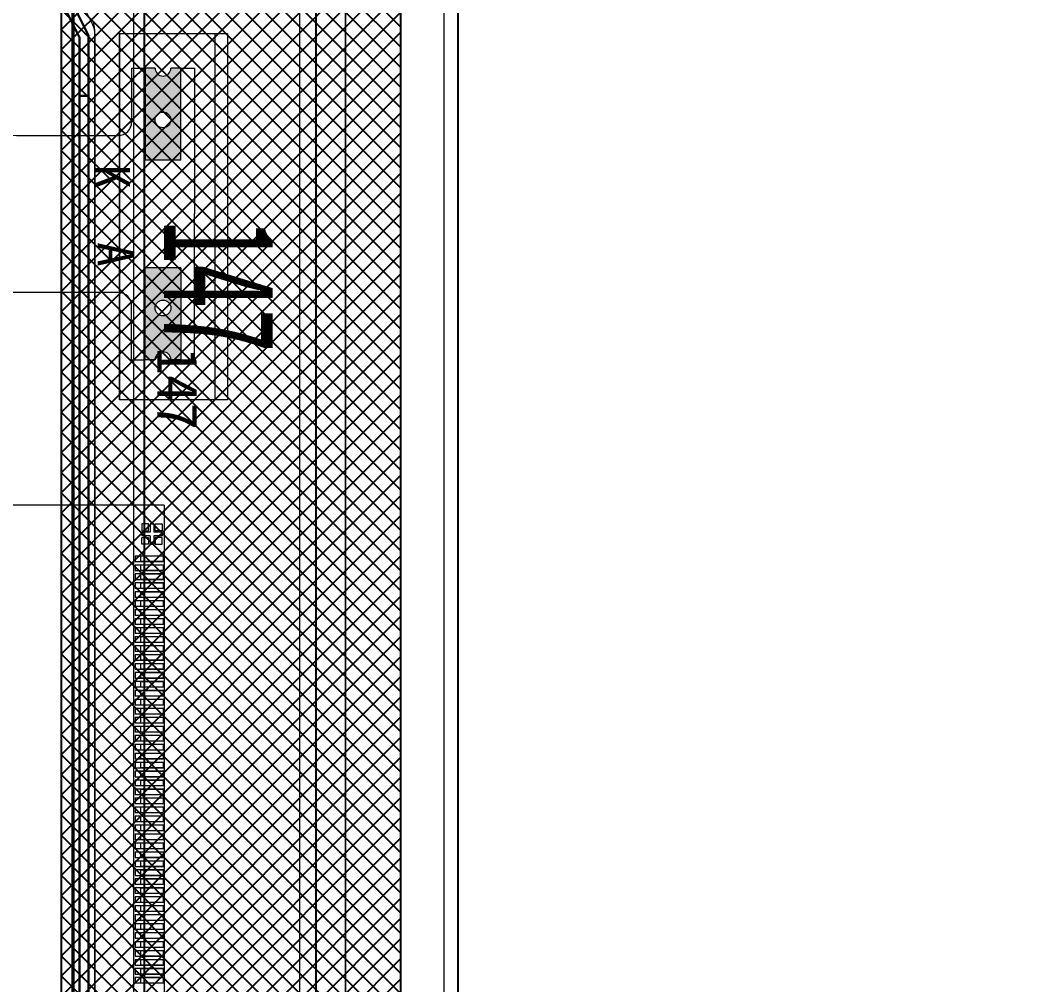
# Model space of a CAD drawing. Header units: millimetres. Extents: x 20850 to 34255, y -4073 to 3090.
# Drawn here: x 23519.35 to 23541.88, y 2556.04 to 2577.54 of the extents above; entities that cross this region are included whole.
import ezdxf

# ---------------------------------------------------------------- set-up
doc = ezdxf.new("R2010")
doc.units = ezdxf.units.MM
doc.header["$LTSCALE"] = 0.2
for name, color, linetype in [('Cover lens', 171, 'Continuous'), ('Sensor', 7, 'Continuous'), ('下铁框', 5, 'Continuous')]:
    doc.layers.add(name, color=color, linetype=linetype)
for name, color, linetype, lineweight in [('DIM（标注）', 3, 'Continuous', 0), ('FPC', 40, 'Continuous', 13), ('LCD', 1, 'Continuous', 13), ('尺寸', 3, 'Continuous', 18), ('标注', 6, 'Continuous', 18), ('胶框', 7, 'Continuous', 5)]:
    doc.layers.add(name, color=color, linetype=linetype, lineweight=lineweight)
doc.styles.get("Standard").update_dxf_attribs({"font": 'simkai.ttf', "width": 0.58, "height": 8})
doc.styles.add('宋体', font='', dxfattribs={"height": 3})
doc.styles.get('宋体').set_extended_font_data('SimSun')

# ---------------------------------------------------------------- blocks, each defined once
blk = doc.blocks.new('7')
at = {"layer": '下铁框', "color": 4}
for p, q in [((-3169.282, 1828.956), (-3168.582, 1829.306)), ((-3168.582, 1829.306), (-3126.345, 1829.306)), ((-3167.241, 1829.106), (-3167.241, 1829.306)), ((-3169.235, 1828.756), (-3168.535, 1829.106)), ((-3168.535, 1829.106), (-3126.392, 1829.106))]:
    blk.add_line(p, q, dxfattribs=at)
blk = doc.blocks.new('A$C6A9F3E21')
at = {"layer": '尺寸'}
h = blk.add_hatch(color=7, dxfattribs=at)
h.set_gradient(color1=(0, 255, 0), color2=(20, 255, 20), one_color=1, tint=0.54)
edge = h.paths.add_edge_path(flags=16)
edge.add_arc((10.053, 16.203), 0.175, 0, 360)
edge = h.paths.add_edge_path()
edge.add_line((10.95, 16.603), (8.9, 16.603))
edge.add_line((8.9, 16.603), (8.9, 16.378))
edge.add_arc((8.9, 16.203), 0.175, -90, 90, ccw=False)
edge.add_line((8.9, 16.028), (8.9, 15.803))
edge.add_line((8.9, 15.803), (10.95, 15.803))
edge.add_line((10.95, 15.803), (10.95, 16.603))
h = blk.add_hatch(color=7, dxfattribs=at)
h.set_gradient(color1=(255, 0, 0), color2=(255, 20, 20), one_color=1, tint=0.54)
edge = h.paths.add_edge_path(flags=16)
edge.add_arc((14.247, 16.203), 0.175, 0, 360)
edge = h.paths.add_edge_path()
edge.add_line((13.35, 16.603), (15.4, 16.603))
edge.add_line((15.4, 16.603), (15.4, 16.378))
edge.add_arc((15.4, 16.203), 0.175, 90, 270)
edge.add_line((15.4, 16.028), (15.4, 15.803))
edge.add_line((15.4, 15.803), (13.35, 15.803))
edge.add_line((13.35, 15.803), (13.35, 16.603))
h = blk.add_hatch(color=7, dxfattribs=at)
h.set_gradient(color1=(0, 255, 0), color2=(20, 255, 20), one_color=1, tint=0.54)
edge = h.paths.add_edge_path(flags=16)
edge.add_arc((0.95, 1.153), 0.175, 0, 360)
edge = h.paths.add_edge_path()
edge.add_line((1.35, 0), (1.125, 0))
edge.add_arc((0.95, 0), 0.175, 360, 540)
edge.add_line((0.775, 0), (0.55, 0))
edge.add_line((0.55, 0), (0.55, 3.8))
edge.add_line((0.55, 3.8), (1.35, 3.8))
edge.add_line((1.35, 3.8), (1.35, 0))
h = blk.add_hatch(color=7, dxfattribs=at)
h.set_gradient(color1=(255, 0, 0), color2=(255, 20, 20), one_color=1, tint=0.54)
edge = h.paths.add_edge_path(flags=16)
edge.add_arc((2.55, 1.579), 0.175, 0, 360)
edge = h.paths.add_edge_path()
edge.add_line((2.95, 0), (2.725, 0))
edge.add_arc((2.55, 0), 0.175, 360, 540)
edge.add_line((2.375, 0), (2.15, 0))
edge.add_line((2.15, 0), (2.15, 3.8))
edge.add_line((2.15, 3.8), (2.95, 3.8))
edge.add_line((2.95, 3.8), (2.95, 0))
at = {"layer": '尺寸', "color": 7}
for p, q in [((8.9, 16.603), (8.9, 16.903)), ((8.9, 16.903), (12.15, 16.903)), ((15.4, 16.903), (12.15, 16.903)), ((15.4, 16.603), (15.4, 16.903)), ((8.9, 16.603), (8.9, 16.378)), ((10.95, 16.603), (8.9, 16.603)), ((10.95, 16.603), (10.95, 15.803)), ((8.9, 16.028), (8.9, 15.803)), ((8.9, 15.503), (8.9, 15.803)), ((8.9, 15.803), (10.95, 15.803)), ((15.4, 15.503), (15.4, 15.803)), ((8.9, 15.503), (10.1, 15.503)), ((15.4, 15.503), (14.2, 15.503)), ((10.399, 12.938), (10.4, 15.203)), ((13.9, 15.203), (13.9, 10.583)), ((0.459, 8.814), (10.008, 12.376)), ((3.959, 6.459), (13.51, 10.021)), ((0, 0.3), (0, 8.231)), ((3.5, 0.3), (3.5, 5.875)), ((0.55, 0), (0.3, 0)), ((1.35, 0), (2.15, 0)), ((2.95, 0), (3.2, 0))]:
    blk.add_line(p, q, dxfattribs=at)
at = {"layer": '尺寸', "color": 1}
for p, q in [((13.35, 16.603), (13.35, 15.803)), ((13.35, 16.603), (15.4, 16.603)), ((15.4, 16.603), (15.4, 16.378)), ((15.4, 16.028), (15.4, 15.803)), ((15.4, 15.803), (13.35, 15.803)), ((2.15, 3.8), (2.95, 3.8)), ((2.15, 0), (2.15, 3.8)), ((2.95, 3.8), (2.95, 0)), ((2.375, 0), (2.15, 0)), ((2.95, 0), (2.725, 0))]:
    blk.add_line(p, q, dxfattribs=at)
at = {"layer": '尺寸', "color": 3}
for p, q in [((0.55, 3.8), (1.35, 3.8)), ((0.55, 0), (0.55, 3.8)), ((1.35, 3.8), (1.35, 0)), ((0.775, 0), (0.55, 0)), ((1.35, 0), (1.125, 0))]:
    blk.add_line(p, q, dxfattribs=at)
for centre in [(10.053, 16.203), (0.95, 1.153)]:
    blk.add_circle(centre, 0.175, dxfattribs=at)
at = {"layer": '尺寸', "color": 1}
for centre in [(14.247, 16.203), (2.55, 1.579)]:
    blk.add_circle(centre, 0.175, dxfattribs=at)
at = {"layer": '尺寸', "color": 3}
for centre, start, end in [((8.9, 16.203), 270, 90), ((0.95, 0), 360, 180)]:
    blk.add_arc(centre, 0.175, start, end, dxfattribs=at)
at = {"layer": '尺寸', "color": 1}
for centre, start, end in [((15.4, 16.203), 90, 270), ((2.55, 0), 360, 180)]:
    blk.add_arc(centre, 0.175, start, end, dxfattribs=at)
at = {"layer": '尺寸', "color": 7}
for centre, radius, start, end in [((10.1, 15.203), 0.3, 0, 90), ((14.2, 15.203), 0.3, 90, 180), ((9.799, 12.938), 0.6, 290.4542, 359.9671), ((13.3, 10.583), 0.6, 290.4542, 0), ((0.6, 8.231), 0.6, 103.5725, 180), ((4.1, 5.875), 0.6, 103.5725, 180), ((0.3, 0.3), 0.3, 180, 270), ((3.2, 0.3), 0.3, 270, 0)]:
    blk.add_arc(centre, radius, start, end, dxfattribs=at)
at = {"layer": 'FPC', "color": 7, "text_generation_flag": 2}
for p in [(13.325, 14.747), (2.764, 4.151)]:
    blk.add_text('A', height=0.8, dxfattribs=at).set_placement(p)
at = {"layer": 'FPC', "color": 7}
for p in [(11.046, 14.667), (0.716, 4.061)]:
    blk.add_text('K', height=0.8, dxfattribs=at).set_placement(p)
blk.add_text('FCXFPC169-W1', height=0.8, rotation=18.2968, dxfattribs=at).set_placement((3.175, 7.765))
blk = doc.blocks.new('A$C16496DF1')
at = {"layer": '胶框', "color": 7, "lineweight": 0}
for p, q in [((140.71, 20.274), (2.29, 20.274)), ((45.417, 15.233), (45.417, 17.363)), ((45.417, 17.363), (53.579, 17.363)), ((53.579, 17.363), (53.579, 15.233)), ((53.579, 15.233), (45.417, 15.233)), ((87.813, 14.68), (45.341, 14.68))]:
    blk.add_line(p, q, dxfattribs=at)
blk.add_arc((45.341, 14.18), 0.5, 90, 116.5651, dxfattribs=at)
at = {"layer": 'DIM（标注）', "color": 4, "linetype": 'Continuous'}
blk.add_blockref('7', (3214.041, -1814.776), dxfattribs=at)
at = {"layer": 'DIM（标注）', "color": 7, "linetype": 'Continuous'}
blk.add_blockref('A$C6A9F3E21', (37.287, 0), dxfattribs=at)
blk = doc.blocks.new('fsddfdsfsfsdf')
h = blk.add_hatch()
h.set_pattern_fill('ANSI37', scale=0.1, angle=-90, style=0)
h.set_pattern_definition([(315, (14380.16406, 7288.82405), (0.224506403, 0.224506403), []), (45, (14380.16406, 7288.82405), (-0.224506403, 0.224506403), [])])
edge = h.paths.add_edge_path()
edge.add_line((14808.9353, 2352.5214), (15036.4433, 2352.5214))
edge.add_arc((15036.4433, 2353.1214), 0.6, -90, 0)
edge.add_line((15037.0433, 2353.1214), (15037.0433, 2494.9214))
edge.add_arc((15036.4433, 2494.9214), 0.6, 0, 90)
edge.add_line((15036.4433, 2495.5214), (14808.9353, 2495.5214))
edge.add_arc((14808.9353, 2495.0214), 0.5, 90, 180)
edge.add_line((14808.4353, 2495.0214), (14808.4353, 2353.0214))
edge.add_arc((14808.9353, 2353.0214), 0.5, 180, 270)
h.paths.add_polyline_path([(14816.0153, 2355.4414), (14816.0153, 2492.6014), (15034.7613, 2492.6014), (15034.7613, 2355.4414)], flags=16)
at = {"color": 7, "lineweight": 0}
for p, q in [((14814.7873, 2354.9414), (14814.7873, 2493.1014)), ((14809.1405, 2450.304), (14808.8961, 2450.7928)), ((14809.1933, 2407.8082), (14809.1933, 2450.0804)), ((14809.7463, 2441.9422), (14809.7463, 2450.1045)), ((14809.7463, 2450.1045), (14812.1463, 2450.1045)), ((14812.1463, 2450.1045), (14812.1463, 2441.9422)), ((14812.1463, 2441.9422), (14809.7463, 2441.9422))]:
    blk.add_line(p, q, dxfattribs=at)
at = {"color": 7, "lineweight": 9}
for p, q in [((14810.5038, 2439.1714), (14810.4188, 2439.1714)), ((14810.4188, 2439.1714), (14810.4188, 2438.9889)), ((14810.5038, 2439.1714), (14810.4188, 2439.1714)), ((14810.4188, 2439.1714), (14810.4188, 2438.9889)), ((14810.5038, 2439.1714), (14810.5038, 2438.9889)), ((14810.5038, 2439.1714), (14810.5038, 2438.9889)), ((14810.4188, 2438.9889), (14810.2363, 2438.9889)), ((14810.2363, 2438.9889), (14810.2363, 2438.9039)), ((14810.4188, 2438.9889), (14810.2363, 2438.9889)), ((14810.2363, 2438.9889), (14810.2363, 2438.9039)), ((14810.4188, 2438.9039), (14810.2363, 2438.9039)), ((14810.4188, 2438.9039), (14810.2363, 2438.9039)), ((14810.4188, 2438.9039), (14810.4188, 2438.7214)), ((14810.4188, 2438.9039), (14810.4188, 2438.7214)), ((14810.6863, 2438.9889), (14810.5038, 2438.9889)), ((14810.6863, 2438.9889), (14810.5038, 2438.9889)), ((14810.6863, 2438.9039), (14810.5038, 2438.9039)), ((14810.5038, 2438.9039), (14810.5038, 2438.7214)), ((14810.6863, 2438.9039), (14810.5038, 2438.9039)), ((14810.5038, 2438.9039), (14810.5038, 2438.7214)), ((14810.6863, 2438.9889), (14810.6863, 2438.9039)), ((14810.6863, 2438.9889), (14810.6863, 2438.9039)), ((14810.5038, 2438.7214), (14810.4188, 2438.7214)), ((14810.5038, 2438.7214), (14810.4188, 2438.7214)), ((14810.0863, 2438.4614), (14810.0863, 2438.3314)), ((14810.0863, 2438.4614), (14810.0863, 2438.3314)), ((14810.0863, 2438.2614), (14810.0863, 2438.1314)), ((14810.0863, 2438.2614), (14810.0863, 2438.1314)), ((14810.0863, 2438.0614), (14810.0863, 2437.9314)), ((14810.0863, 2438.0614), (14810.0863, 2437.9314)), ((14810.0863, 2437.8614), (14810.0863, 2437.7314)), ((14810.0863, 2437.8614), (14810.0863, 2437.7314)), ((14810.0863, 2437.6614), (14810.0863, 2437.5314)), ((14810.0863, 2437.6614), (14810.0863, 2437.5314)), ((14810.0863, 2437.4614), (14810.0863, 2437.3314)), ((14810.0863, 2437.4614), (14810.0863, 2437.3314)), ((14810.0863, 2437.2614), (14810.0863, 2437.1314)), ((14810.0863, 2437.2614), (14810.0863, 2437.1314)), ((14810.0863, 2437.0614), (14810.0863, 2436.9314)), ((14810.0863, 2437.0614), (14810.0863, 2436.9314)), ((14810.0863, 2436.8614), (14810.0863, 2436.7314)), ((14810.0863, 2436.8614), (14810.0863, 2436.7314)), ((14810.0863, 2436.6614), (14810.0863, 2436.5314)), ((14810.0863, 2436.6614), (14810.0863, 2436.5314)), ((14810.0863, 2436.4614), (14810.0863, 2436.3314)), ((14810.0863, 2436.4614), (14810.0863, 2436.3314)), ((14810.0863, 2436.2614), (14810.0863, 2436.1314)), ((14810.0863, 2436.2614), (14810.0863, 2436.1314)), ((14810.0863, 2436.0614), (14810.0863, 2435.9314)), ((14810.0863, 2436.0614), (14810.0863, 2435.9314)), ((14810.0863, 2435.8614), (14810.0863, 2435.7314)), ((14810.0863, 2435.8614), (14810.0863, 2435.7314)), ((14810.0863, 2435.6614), (14810.0863, 2435.5314)), ((14810.0863, 2435.6614), (14810.0863, 2435.5314)), ((14810.0863, 2435.4614), (14810.0863, 2435.3314)), ((14810.0863, 2435.4614), (14810.0863, 2435.3314)), ((14810.0863, 2435.2614), (14810.0863, 2435.1314)), ((14810.0863, 2435.2614), (14810.0863, 2435.1314)), ((14810.0863, 2435.0614), (14810.0863, 2434.9314)), ((14810.0863, 2435.0614), (14810.0863, 2434.9314)), ((14810.0863, 2434.8614), (14810.0863, 2434.7314)), ((14810.0863, 2434.8614), (14810.0863, 2434.7314)), ((14810.0863, 2434.6614), (14810.0863, 2434.5314)), ((14810.0863, 2434.6614), (14810.0863, 2434.5314)), ((14810.0863, 2434.4614), (14810.0863, 2434.3314)), ((14810.0863, 2434.4614), (14810.0863, 2434.3314)), ((14810.0863, 2434.2614), (14810.0863, 2434.1314)), ((14810.0863, 2434.2614), (14810.0863, 2434.1314)), ((14810.0863, 2434.0614), (14810.0863, 2433.9314)), ((14810.0863, 2434.0614), (14810.0863, 2433.9314)), ((14810.0863, 2433.8614), (14810.0863, 2433.7314)), ((14810.0863, 2433.8614), (14810.0863, 2433.7314)), ((14810.0863, 2433.6614), (14810.0863, 2433.5314)), ((14810.0863, 2433.6614), (14810.0863, 2433.5314)), ((14810.0863, 2433.4614), (14810.0863, 2433.3314)), ((14810.0863, 2433.4614), (14810.0863, 2433.3314)), ((14810.0863, 2433.2614), (14810.0863, 2433.1314)), ((14810.0863, 2433.2614), (14810.0863, 2433.1314)), ((14810.0863, 2433.0614), (14810.0863, 2432.9314)), ((14810.0863, 2433.0614), (14810.0863, 2432.9314)), ((14810.0863, 2432.8614), (14810.0863, 2432.7314)), ((14810.0863, 2432.8614), (14810.0863, 2432.7314)), ((14810.0863, 2432.6614), (14810.0863, 2432.5314)), ((14810.0863, 2432.6614), (14810.0863, 2432.5314)), ((14810.0863, 2432.4614), (14810.0863, 2432.3314)), ((14810.0863, 2432.4614), (14810.0863, 2432.3314)), ((14810.0863, 2432.2614), (14810.0863, 2432.1314)), ((14810.0863, 2432.2614), (14810.0863, 2432.1314)), ((14810.0863, 2432.0614), (14810.0863, 2431.9314)), ((14810.0863, 2432.0614), (14810.0863, 2431.9314)), ((14810.0863, 2431.8614), (14810.0863, 2431.7314)), ((14810.0863, 2431.8614), (14810.0863, 2431.7314)), ((14810.0863, 2431.6614), (14810.0863, 2431.5314)), ((14810.0863, 2431.6614), (14810.0863, 2431.5314)), ((14810.0863, 2431.4614), (14810.0863, 2431.3314)), ((14810.0863, 2431.4614), (14810.0863, 2431.3314)), ((14810.0863, 2431.2614), (14810.0863, 2431.1314)), ((14810.0863, 2431.2614), (14810.0863, 2431.1314)), ((14810.0863, 2431.0614), (14810.0863, 2430.9314)), ((14810.0863, 2431.0614), (14810.0863, 2430.9314)), ((14810.0863, 2430.8614), (14810.0863, 2430.7314)), ((14810.0863, 2430.8614), (14810.0863, 2430.7314)), ((14810.0863, 2430.6614), (14810.0863, 2430.5314)), ((14810.0863, 2430.6614), (14810.0863, 2430.5314)), ((14810.0863, 2430.4614), (14810.0863, 2430.3314)), ((14810.0863, 2430.4614), (14810.0863, 2430.3314)), ((14810.0863, 2430.2614), (14810.0863, 2430.1314)), ((14810.0863, 2430.2614), (14810.0863, 2430.1314)), ((14810.0863, 2430.0614), (14810.0863, 2429.9314)), ((14810.0863, 2430.0614), (14810.0863, 2429.9314)), ((14810.0863, 2429.8614), (14810.0863, 2429.7314)), ((14810.0863, 2429.8614), (14810.0863, 2429.7314)), ((14810.0863, 2429.6614), (14810.0863, 2429.5314)), ((14810.0863, 2429.6614), (14810.0863, 2429.5314)), ((14810.0863, 2429.4614), (14810.0863, 2429.3314)), ((14810.0863, 2429.4614), (14810.0863, 2429.3314)), ((14810.0863, 2429.2614), (14810.0863, 2429.1314)), ((14810.0863, 2429.2614), (14810.0863, 2429.1314)), ((14810.0863, 2429.0614), (14810.0863, 2428.9314)), ((14810.0863, 2429.0614), (14810.0863, 2428.9314))]:
    blk.add_line(p, q, dxfattribs=at)
at = {"color": 7}
blk.add_lwpolyline([(14808.9353, 2352.5214), (15036.4433, 2352.5214, 0.4142136), (15037.0433, 2353.1214), (15037.0433, 2494.9214, 0.4142136), (15036.4433, 2495.5214), (14808.9353, 2495.5214, 0.4142136), (14808.4353, 2495.0214), (14808.4353, 2353.0214, 0.4142136)], format="xyb", close=True, dxfattribs=at)
at = {"ltscale": 3}
blk.add_lwpolyline([(14808.7152, 2366.0524), (14808.7154, 2485.4542, 0.1989154), (14808.6568, 2485.5956), (14808.4939, 2485.7585, -0.198915), (14808.4353, 2485.817), (14808.4353, 2495.0214, -0.4142136), (14808.9353, 2495.5214), (15036.4853, 2495.5214, -0.4142136), (15036.9853, 2495.0214), (15036.9853, 2353.1214, -0.4142136), (15036.4853, 2352.6214), (14808.9353, 2352.6214, -0.4142136), (14808.4353, 2353.1214), (14808.4353, 2365.5655, -0.198915), (14808.4939, 2365.624), (14808.5687, 2365.6989)], format="xyb", dxfattribs=at)
at = {"color": 7}
for points in [[(14810.2853, 2493.7014), (14810.2853, 2354.3414), (15035.8613, 2354.3414), (15035.8613, 2493.7014)], [(14816.0153, 2355.4414), (14816.0153, 2492.6014), (15034.7613, 2492.6014), (15034.7613, 2355.4414)], [(14817.2853, 2356.3414), (15033.8613, 2356.3414), (15033.8613, 2491.7014), (14817.2853, 2491.7014)]]:
    blk.add_lwpolyline(points, close=True, dxfattribs=at)
blk.add_lwpolyline([(14814.1213, 2493.7014), (14814.1213, 2354.3414)], dxfattribs=at)
at = {"color": 7, "lineweight": 0}
blk.add_arc((14808.6933, 2450.0804), 0.5, 0, 26.56505, dxfattribs=at)
at = {"layer": 'LCD', "color": 4, "lineweight": 0}
for p, q in [((14810.5038, 2439.1714), (14810.4188, 2439.1714)), ((14810.4188, 2439.1714), (14810.4188, 2438.9889)), ((14810.5038, 2439.1714), (14810.4188, 2439.1714)), ((14810.4188, 2439.1714), (14810.4188, 2438.9889)), ((14810.5038, 2439.1714), (14810.5038, 2438.9889)), ((14810.5038, 2439.1714), (14810.5038, 2438.9889)), ((14810.4188, 2438.9889), (14810.2363, 2438.9889)), ((14810.2363, 2438.9889), (14810.2363, 2438.9039)), ((14810.4188, 2438.9889), (14810.2363, 2438.9889)), ((14810.2363, 2438.9889), (14810.2363, 2438.9039)), ((14810.4188, 2438.9039), (14810.2363, 2438.9039)), ((14810.4188, 2438.9039), (14810.2363, 2438.9039)), ((14810.4188, 2438.9039), (14810.4188, 2438.7214)), ((14810.4188, 2438.9039), (14810.4188, 2438.7214)), ((14810.6863, 2438.9889), (14810.5038, 2438.9889)), ((14810.6863, 2438.9889), (14810.5038, 2438.9889)), ((14810.6863, 2438.9039), (14810.5038, 2438.9039)), ((14810.5038, 2438.9039), (14810.5038, 2438.7214)), ((14810.6863, 2438.9039), (14810.5038, 2438.9039)), ((14810.5038, 2438.9039), (14810.5038, 2438.7214)), ((14810.6863, 2438.9039), (14810.6863, 2438.9889)), ((14810.6863, 2438.9039), (14810.6863, 2438.9889)), ((14810.4188, 2438.7214), (14810.5038, 2438.7214))]:
    blk.add_line(p, q, dxfattribs=at)
for points in [[(14810.7363, 2438.3364), (14810.7363, 2438.4564), (14810.0863, 2438.4564), (14810.0863, 2438.3364)], [(14810.7363, 2438.1364), (14810.7363, 2438.2564), (14810.0863, 2438.2564), (14810.0863, 2438.1364)], [(14810.7363, 2437.9364), (14810.7363, 2438.0564), (14810.0863, 2438.0564), (14810.0863, 2437.9364)], [(14810.7363, 2437.7364), (14810.7363, 2437.8564), (14810.0863, 2437.8564), (14810.0863, 2437.7364)], [(14810.7363, 2437.5364), (14810.7363, 2437.6564), (14810.0863, 2437.6564), (14810.0863, 2437.5364)], [(14810.7363, 2437.3364), (14810.7363, 2437.4564), (14810.0863, 2437.4564), (14810.0863, 2437.3364)], [(14810.7363, 2437.1364), (14810.7363, 2437.2564), (14810.0863, 2437.2564), (14810.0863, 2437.1364)], [(14810.7363, 2436.9364), (14810.7363, 2437.0564), (14810.0863, 2437.0564), (14810.0863, 2436.9364)], [(14810.7363, 2436.7364), (14810.7363, 2436.8564), (14810.0863, 2436.8564), (14810.0863, 2436.7364)], [(14810.7363, 2436.5364), (14810.7363, 2436.6564), (14810.0863, 2436.6564), (14810.0863, 2436.5364)], [(14810.7363, 2436.3364), (14810.7363, 2436.4564), (14810.0863, 2436.4564), (14810.0863, 2436.3364)], [(14810.7363, 2436.1364), (14810.7363, 2436.2564), (14810.0863, 2436.2564), (14810.0863, 2436.1364)], [(14810.7363, 2435.9364), (14810.7363, 2436.0564), (14810.0863, 2436.0564), (14810.0863, 2435.9364)], [(14810.7363, 2435.7364), (14810.7363, 2435.8564), (14810.0863, 2435.8564), (14810.0863, 2435.7364)], [(14810.7363, 2435.5364), (14810.7363, 2435.6564), (14810.0863, 2435.6564), (14810.0863, 2435.5364)], [(14810.7363, 2435.3364), (14810.7363, 2435.4564), (14810.0863, 2435.4564), (14810.0863, 2435.3364)], [(14810.7363, 2435.1364), (14810.7363, 2435.2564), (14810.0863, 2435.2564), (14810.0863, 2435.1364)], [(14810.7363, 2434.9364), (14810.7363, 2435.0564), (14810.0863, 2435.0564), (14810.0863, 2434.9364)], [(14810.7363, 2434.7364), (14810.7363, 2434.8564), (14810.0863, 2434.8564), (14810.0863, 2434.7364)], [(14810.7363, 2434.5364), (14810.7363, 2434.6564), (14810.0863, 2434.6564), (14810.0863, 2434.5364)], [(14810.7363, 2434.3364), (14810.7363, 2434.4564), (14810.0863, 2434.4564), (14810.0863, 2434.3364)], [(14810.7363, 2434.1364), (14810.7363, 2434.2564), (14810.0863, 2434.2564), (14810.0863, 2434.1364)], [(14810.7363, 2433.9364), (14810.7363, 2434.0564), (14810.0863, 2434.0564), (14810.0863, 2433.9364)], [(14810.7363, 2433.7364), (14810.7363, 2433.8564), (14810.0863, 2433.8564), (14810.0863, 2433.7364)], [(14810.7363, 2433.5364), (14810.7363, 2433.6564), (14810.0863, 2433.6564), (14810.0863, 2433.5364)], [(14810.7363, 2433.3364), (14810.7363, 2433.4564), (14810.0863, 2433.4564), (14810.0863, 2433.3364)], [(14810.7363, 2433.1364), (14810.7363, 2433.2564), (14810.0863, 2433.2564), (14810.0863, 2433.1364)], [(14810.7363, 2432.9364), (14810.7363, 2433.0564), (14810.0863, 2433.0564), (14810.0863, 2432.9364)], [(14810.7363, 2432.7364), (14810.7363, 2432.8564), (14810.0863, 2432.8564), (14810.0863, 2432.7364)], [(14810.7363, 2432.5364), (14810.7363, 2432.6564), (14810.0863, 2432.6564), (14810.0863, 2432.5364)], [(14810.7363, 2432.3364), (14810.7363, 2432.4564), (14810.0863, 2432.4564), (14810.0863, 2432.3364)], [(14810.7363, 2432.1364), (14810.7363, 2432.2564), (14810.0863, 2432.2564), (14810.0863, 2432.1364)], [(14810.7363, 2431.9364), (14810.7363, 2432.0564), (14810.0863, 2432.0564), (14810.0863, 2431.9364)], [(14810.7363, 2431.7364), (14810.7363, 2431.8564), (14810.0863, 2431.8564), (14810.0863, 2431.7364)], [(14810.7363, 2431.5364), (14810.7363, 2431.6564), (14810.0863, 2431.6564), (14810.0863, 2431.5364)], [(14810.7363, 2431.3364), (14810.7363, 2431.4564), (14810.0863, 2431.4564), (14810.0863, 2431.3364)], [(14810.7363, 2431.1364), (14810.7363, 2431.2564), (14810.0863, 2431.2564), (14810.0863, 2431.1364)], [(14810.7363, 2430.9364), (14810.7363, 2431.0564), (14810.0863, 2431.0564), (14810.0863, 2430.9364)], [(14810.7363, 2430.7364), (14810.7363, 2430.8564), (14810.0863, 2430.8564), (14810.0863, 2430.7364)], [(14810.7363, 2430.5364), (14810.7363, 2430.6564), (14810.0863, 2430.6564), (14810.0863, 2430.5364)], [(14810.7363, 2430.3364), (14810.7363, 2430.4564), (14810.0863, 2430.4564), (14810.0863, 2430.3364)], [(14810.7363, 2430.1364), (14810.7363, 2430.2564), (14810.0863, 2430.2564), (14810.0863, 2430.1364)], [(14810.7363, 2429.9364), (14810.7363, 2430.0564), (14810.0863, 2430.0564), (14810.0863, 2429.9364)], [(14810.7363, 2429.7364), (14810.7363, 2429.8564), (14810.0863, 2429.8564), (14810.0863, 2429.7364)], [(14810.7363, 2429.5364), (14810.7363, 2429.6564), (14810.0863, 2429.6564), (14810.0863, 2429.5364)], [(14810.7363, 2429.3364), (14810.7363, 2429.4564), (14810.0863, 2429.4564), (14810.0863, 2429.3364)], [(14810.7363, 2429.1364), (14810.7363, 2429.2564), (14810.0863, 2429.2564), (14810.0863, 2429.1364)], [(14810.7363, 2428.9364), (14810.7363, 2429.0564), (14810.0863, 2429.0564), (14810.0863, 2428.9364)]]:
    blk.add_lwpolyline(points, close=True, dxfattribs=at)
at = {"layer": '标注', "color": 1}
for q in [(14806.6968, 2439.5874), (14810.7363, 2408.0048)]:
    blk.add_line((14810.7363, 2439.5879), q, dxfattribs=at)
at = {"layer": '标注', "color": 6}
for points in [[(15035.8613, 2493.9014), (15035.8613, 2354.1414), (14810.0613, 2354.1414), (14810.0613, 2493.9014)], [(15035.8613, 2493.9014), (15035.8613, 2354.1414), (14810.0613, 2354.1414), (14810.0613, 2493.9014)], [(15035.8613, 2493.9014), (15035.8613, 2354.1414), (14813.7613, 2354.1414), (14813.7613, 2493.9014)], [(15035.8613, 2493.9014), (15035.8613, 2354.1414), (14813.7613, 2354.1414), (14813.7613, 2493.9014)], [(15033.8613, 2491.7014), (15033.8613, 2356.3414), (14817.2853, 2356.3414), (14817.2853, 2491.7014)], [(15033.8613, 2491.7014), (15033.8613, 2356.3414), (14817.2853, 2356.3414), (14817.2853, 2491.7014)]]:
    blk.add_lwpolyline(points, close=True, dxfattribs=at)
at = {"layer": '标注', "color": 1}
for points in [[(14810.2363, 2439.1714), (14810.2363, 2439.0214), (14810.3863, 2439.0214), (14810.3863, 2439.1714)], [(14810.6863, 2439.1714), (14810.6863, 2439.0214), (14810.5363, 2439.0214), (14810.5363, 2439.1714)], [(14810.2363, 2438.7214), (14810.2363, 2438.8714), (14810.3863, 2438.8714), (14810.3863, 2438.7214)], [(14810.6863, 2438.7214), (14810.6863, 2438.8714), (14810.5363, 2438.8714), (14810.5363, 2438.7214)], [(14810.7113, 2438.4614), (14810.7113, 2438.3314), (14810.2113, 2438.3314), (14810.2113, 2438.4614)], [(14810.7113, 2438.2614), (14810.7113, 2438.1314), (14810.2113, 2438.1314), (14810.2113, 2438.2614)], [(14810.7113, 2438.0614), (14810.7113, 2437.9314), (14810.2113, 2437.9314), (14810.2113, 2438.0614)], [(14810.7113, 2437.8614), (14810.7113, 2437.7314), (14810.2113, 2437.7314), (14810.2113, 2437.8614)], [(14810.7113, 2437.6614), (14810.7113, 2437.5314), (14810.2113, 2437.5314), (14810.2113, 2437.6614)], [(14810.7113, 2437.4614), (14810.7113, 2437.3314), (14810.2113, 2437.3314), (14810.2113, 2437.4614)], [(14810.7113, 2437.2614), (14810.7113, 2437.1314), (14810.2113, 2437.1314), (14810.2113, 2437.2614)], [(14810.7113, 2437.0614), (14810.7113, 2436.9314), (14810.2113, 2436.9314), (14810.2113, 2437.0614)], [(14810.7113, 2436.8614), (14810.7113, 2436.7314), (14810.2113, 2436.7314), (14810.2113, 2436.8614)], [(14810.7113, 2436.6614), (14810.7113, 2436.5314), (14810.2113, 2436.5314), (14810.2113, 2436.6614)], [(14810.7113, 2436.4614), (14810.7113, 2436.3314), (14810.2113, 2436.3314), (14810.2113, 2436.4614)], [(14810.7113, 2436.2614), (14810.7113, 2436.1314), (14810.2113, 2436.1314), (14810.2113, 2436.2614)], [(14810.7113, 2436.0614), (14810.7113, 2435.9314), (14810.2113, 2435.9314), (14810.2113, 2436.0614)], [(14810.7113, 2435.8614), (14810.7113, 2435.7314), (14810.2113, 2435.7314), (14810.2113, 2435.8614)], [(14810.7113, 2435.6614), (14810.7113, 2435.5314), (14810.2113, 2435.5314), (14810.2113, 2435.6614)], [(14810.7113, 2435.4614), (14810.7113, 2435.3314), (14810.2113, 2435.3314), (14810.2113, 2435.4614)], [(14810.7113, 2435.2614), (14810.7113, 2435.1314), (14810.2113, 2435.1314), (14810.2113, 2435.2614)], [(14810.7113, 2435.0614), (14810.7113, 2434.9314), (14810.2113, 2434.9314), (14810.2113, 2435.0614)], [(14810.7113, 2434.8614), (14810.7113, 2434.7314), (14810.2113, 2434.7314), (14810.2113, 2434.8614)], [(14810.7113, 2434.6614), (14810.7113, 2434.5314), (14810.2113, 2434.5314), (14810.2113, 2434.6614)], [(14810.7113, 2434.4614), (14810.7113, 2434.3314), (14810.2113, 2434.3314), (14810.2113, 2434.4614)], [(14810.7113, 2434.2614), (14810.7113, 2434.1314), (14810.2113, 2434.1314), (14810.2113, 2434.2614)], [(14810.7113, 2434.0614), (14810.7113, 2433.9314), (14810.2113, 2433.9314), (14810.2113, 2434.0614)], [(14810.7113, 2433.8614), (14810.7113, 2433.7314), (14810.2113, 2433.7314), (14810.2113, 2433.8614)], [(14810.7113, 2433.6614), (14810.7113, 2433.5314), (14810.2113, 2433.5314), (14810.2113, 2433.6614)], [(14810.7113, 2433.4614), (14810.7113, 2433.3314), (14810.2113, 2433.3314), (14810.2113, 2433.4614)], [(14810.7113, 2433.2614), (14810.7113, 2433.1314), (14810.2113, 2433.1314), (14810.2113, 2433.2614)], [(14810.7113, 2433.0614), (14810.7113, 2432.9314), (14810.2113, 2432.9314), (14810.2113, 2433.0614)], [(14810.7113, 2432.8614), (14810.7113, 2432.7314), (14810.2113, 2432.7314), (14810.2113, 2432.8614)], [(14810.7113, 2432.6614), (14810.7113, 2432.5314), (14810.2113, 2432.5314), (14810.2113, 2432.6614)], [(14810.7113, 2432.4614), (14810.7113, 2432.3314), (14810.2113, 2432.3314), (14810.2113, 2432.4614)], [(14810.7113, 2432.2614), (14810.7113, 2432.1314), (14810.2113, 2432.1314), (14810.2113, 2432.2614)], [(14810.7113, 2432.0614), (14810.7113, 2431.9314), (14810.2113, 2431.9314), (14810.2113, 2432.0614)], [(14810.7113, 2431.8614), (14810.7113, 2431.7314), (14810.2113, 2431.7314), (14810.2113, 2431.8614)], [(14810.7113, 2431.6614), (14810.7113, 2431.5314), (14810.2113, 2431.5314), (14810.2113, 2431.6614)], [(14810.7113, 2431.4614), (14810.7113, 2431.3314), (14810.2113, 2431.3314), (14810.2113, 2431.4614)], [(14810.7113, 2431.2614), (14810.7113, 2431.1314), (14810.2113, 2431.1314), (14810.2113, 2431.2614)], [(14810.7113, 2431.0614), (14810.7113, 2430.9314), (14810.2113, 2430.9314), (14810.2113, 2431.0614)], [(14810.7113, 2430.8614), (14810.7113, 2430.7314), (14810.2113, 2430.7314), (14810.2113, 2430.8614)], [(14810.7113, 2430.6614), (14810.7113, 2430.5314), (14810.2113, 2430.5314), (14810.2113, 2430.6614)], [(14810.7113, 2430.4614), (14810.7113, 2430.3314), (14810.2113, 2430.3314), (14810.2113, 2430.4614)], [(14810.7113, 2430.2614), (14810.7113, 2430.1314), (14810.2113, 2430.1314), (14810.2113, 2430.2614)], [(14810.7113, 2430.0614), (14810.7113, 2429.9314), (14810.2113, 2429.9314), (14810.2113, 2430.0614)], [(14810.7113, 2429.8614), (14810.7113, 2429.7314), (14810.2113, 2429.7314), (14810.2113, 2429.8614)], [(14810.7113, 2429.6614), (14810.7113, 2429.5314), (14810.2113, 2429.5314), (14810.2113, 2429.6614)], [(14810.7113, 2429.4614), (14810.7113, 2429.3314), (14810.2113, 2429.3314), (14810.2113, 2429.4614)], [(14810.7113, 2429.2614), (14810.7113, 2429.1314), (14810.2113, 2429.1314), (14810.2113, 2429.2614)], [(14810.7113, 2429.0614), (14810.7113, 2428.9314), (14810.2113, 2428.9314), (14810.2113, 2429.0614)]]:
    blk.add_lwpolyline(points, close=True, dxfattribs=at)
at = {"color": 7, "linetype": 'Continuous', "rotation": 270}
blk.add_blockref('7', (12979.7378, -718.5193), dxfattribs=at)
at = {"layer": '标注', "color": 1, "rotation": 270}
blk.add_blockref('A$C16496DF1', (14794.5056, 2495.5214), dxfattribs=at)
at = {"color": 4, "lineweight": 9, "insert": (14813.2298, 2445.9508), "char_height": 2.5, "width": 0.428216, "attachment_point": 1, "rotation": 270}
blk.add_mtext('147', dxfattribs=at)
at = {"layer": 'LCD', "color": 4, "style": '宋体'}
blk.add_text('147', height=0.9, rotation=270, dxfattribs=at).set_placement((14810.5855, 2443.1044))
blk.add_text('147', height=0.9, rotation=270, dxfattribs=at).set_placement((14810.5855, 2443.1044))

msp = doc.modelspace()

# ---------------------------------------------------------------- linework, layer by layer
at = {"layer": 'Cover lens', "linetype": 'Continuous', "lineweight": 0}
msp.add_lwpolyline([(23528.8156, 2619.1415), (23745.9916, 2619.1415), (23745.9916, 2483.1815), (23528.8156, 2483.1815)], close=True, dxfattribs=at)
at = {"layer": 'Sensor', "color": 7, "linetype": 'Continuous', "lineweight": 0}
msp.add_lwpolyline([(23749.9936, 2623.1415), (23520.5036, 2623.1415), (23520.5036, 2478.4315), (23749.9936, 2478.4315)], close=True, dxfattribs=at)

# ---------------------------------------------------------------- block references
at = {"color": 1, "lineweight": 15}
msp.add_blockref('fsddfdsfsfsdf', (8711.8303, 127.1401), dxfattribs=at)

doc.saveas('drawing.dxf')
